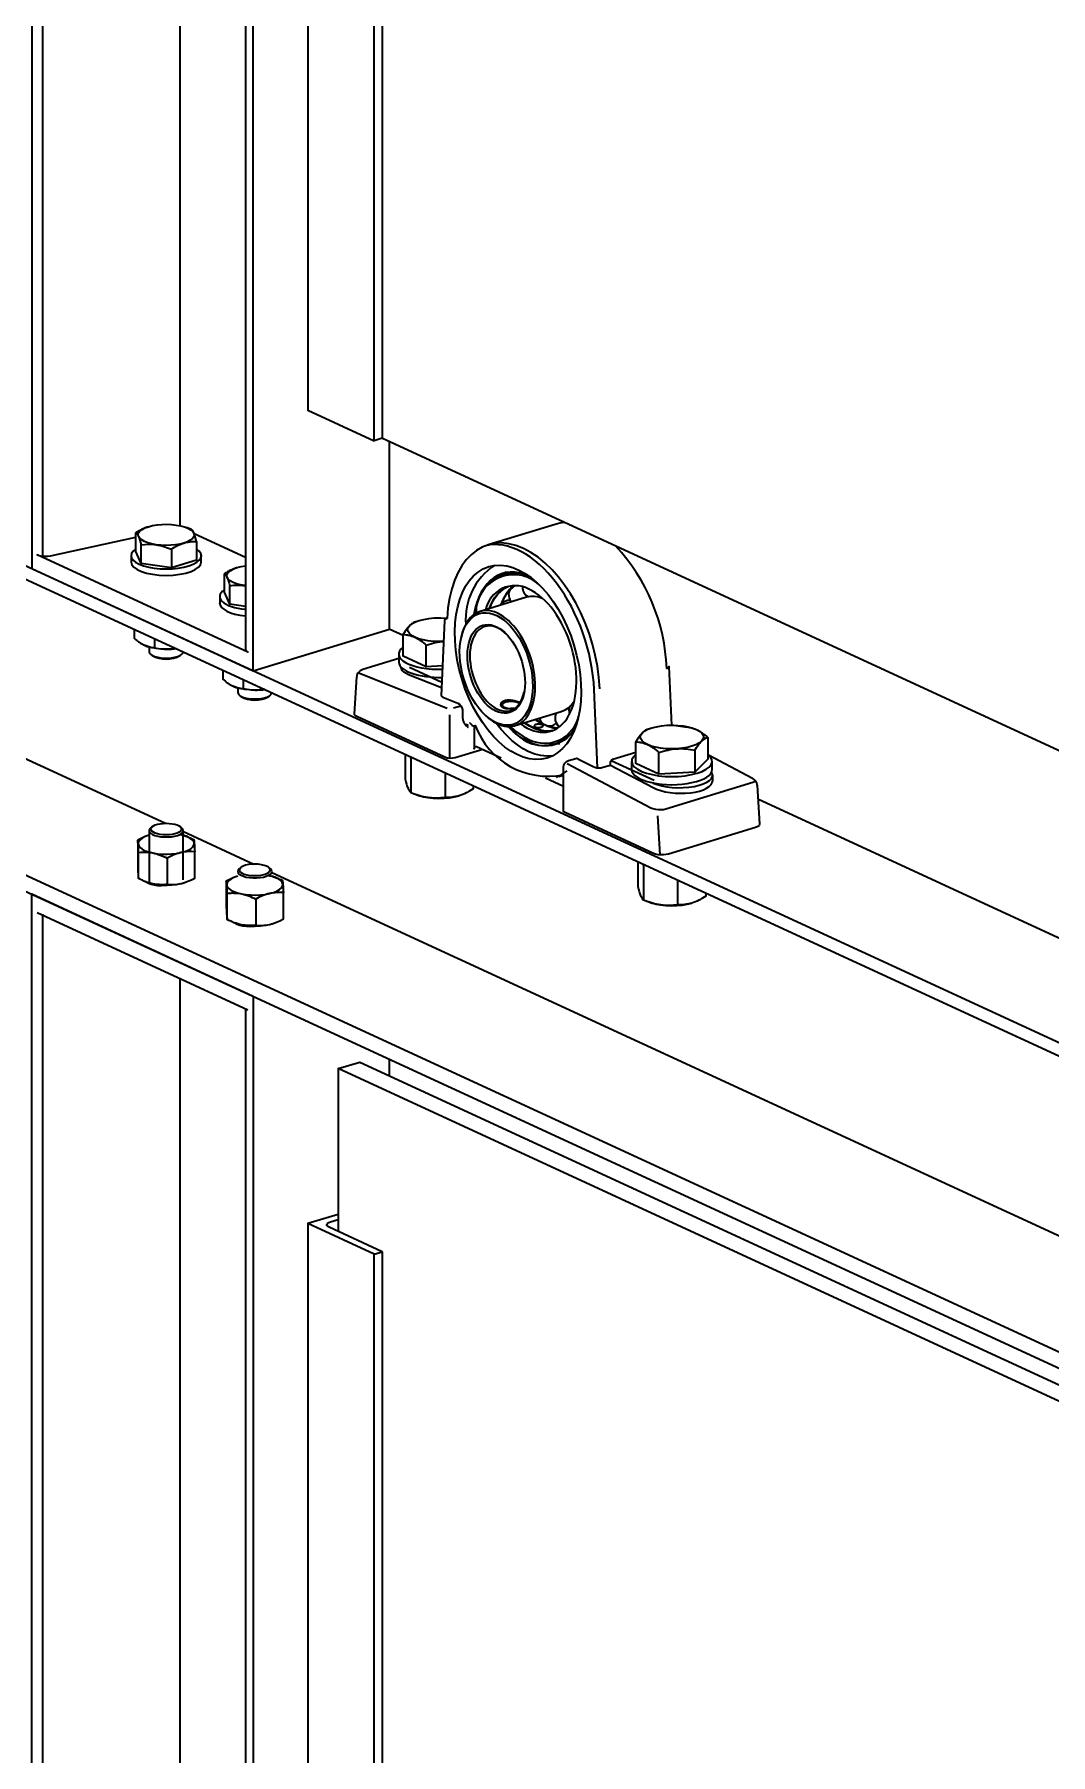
# Model space of a CAD drawing. Header units: millimetres. Extents: x -8400 to 8400, y -5940 to 5940.
# Drawn here: x 4394.8 to 4638.5, y 2779.2 to 3191.5 of the extents above; entities that cross this region are included whole.
import ezdxf

# ---------------------------------------------------------------- set-up
doc = ezdxf.new("R2010")
doc.units = ezdxf.units.MM
doc.layers.add('粗实线层', color=7, linetype='Continuous', lineweight=35)

msp = doc.modelspace()

# ---------------------------------------------------------------- linework, layer by layer
at = {"layer": '粗实线层', "linetype": 'Continuous', "lineweight": 35}
for points in [[(5429.862, 2583.777), (5429.862, 2585.675), (3411.605, 3516.682), (3427.906, 3521.663)], [(3411.605, 3516.682), (3411.605, 3514.785), (3411.713, 3514.052), (3412.025, 3513.466), (3412.506, 3513.091), (5429.848, 2582.505)], [(3458.919, 3448.598), (4426.231, 3002.383)], [(4396.833, 3066.409), (4396.833, 3448.547)], [(3415.693, 3444.608), (3413.26, 3443.409), (3412.732, 3443.055), (3412.27, 3442.552), (3411.911, 3441.941), (3411.683, 3441.27), (3411.605, 3440.592), (3411.605, 3438.695), (5429.862, 2507.687), (5429.862, 2509.585)], [(3412.133, 3442.351), (5430.389, 2511.343)], [(4429.723, 3433.064), (4429.723, 3073.717)], [(4445.431, 3425.82), (4445.431, 3044.022), (4445.576, 3043.704), (4445.997, 3043.424), (4395.47, 3066.732), (4395.993, 3066.55), (4396.63, 3066.431), (4397.331, 3066.383), (4398.039, 3066.411), (4398.699, 3066.511), (4419.163, 3070.99)], [(4460.342, 3374.362), (4460.342, 3101.407), (4476.275, 3094.057), (4476.275, 3367.012)], [(4478.233, 3367.611), (4478.233, 3094.655), (4476.275, 3094.057)], [(4447.29, 3038.929), (4479.92, 3048.898), (4479.92, 3093.881)], [(4478.241, 3094.651), (4938.353, 2882.405)], [(4422.177, 3073.474), (4421.796, 3073.348), (4421.416, 3073.203), (4421.036, 3073.04), (4420.659, 3072.861), (4420.47, 3072.764), (4420.282, 3072.665), (4420.188, 3072.613), (4420.094, 3072.561), (4420, 3072.508), (4419.906, 3072.454), (4419.533, 3072.23), (4419.163, 3071.996)], [(4420.398, 3064.681), (4419.163, 3067.562), (4419.163, 3071.996), (4419.315, 3071.872), (4419.469, 3071.69), (4419.546, 3071.574), (4419.624, 3071.44), (4419.702, 3071.286), (4419.78, 3071.112), (4419.8, 3071.066), (4419.82, 3071.018), (4419.839, 3070.969), (4419.859, 3070.919), (4419.898, 3070.815), (4419.938, 3070.707), (4420.015, 3070.479), (4420.092, 3070.233), (4420.246, 3069.699), (4420.398, 3069.114)], [(4421.63, 3073.286), (4421.6, 3073.275)], [(4431.705, 3073.103), (4431.223, 3073.286)], [(4445.431, 3066.055), (4433.145, 3071.722)], [(4519.638, 3074.034), (4503.583, 3069.128)], [(4522.02, 3074.456), (4520.811, 3074.315), (4519.638, 3074.034)], [(4427.661, 3068.075), (4428.031, 3068.31), (4428.404, 3068.533), (4428.498, 3068.587), (4428.592, 3068.641), (4428.686, 3068.693), (4428.78, 3068.744), (4428.968, 3068.844), (4429.157, 3068.94), (4429.535, 3069.12), (4429.914, 3069.283), (4430.294, 3069.428), (4430.676, 3069.554), (4431.058, 3069.661), (4431.443, 3069.749), (4431.49, 3069.759), (4431.538, 3069.768), (4431.587, 3069.778), (4431.635, 3069.786), (4431.73, 3069.803), (4431.825, 3069.819), (4432.016, 3069.846), (4432.205, 3069.87), (4432.581, 3069.904), (4432.954, 3069.922), (4433.323, 3069.926), (4433.689, 3069.917), (4433.689, 3065.483), (4427.661, 3063.642)], [(4418.012, 3066.522), (4418.012, 3064.963)], [(4434.84, 3064.963), (4434.84, 3066.522)], [(4443.422, 3063.673), (4443.041, 3063.548), (4442.661, 3063.403), (4442.282, 3063.24), (4441.904, 3063.06), (4441.715, 3062.964), (4441.527, 3062.864), (4441.432, 3062.813), (4441.339, 3062.761), (4441.245, 3062.707), (4441.151, 3062.653), (4440.777, 3062.43), (4440.408, 3062.195)], [(4445.431, 3059.331), (4445.352, 3059.341), (4445.274, 3059.352), (4444.218, 3059.544), (4443.267, 3059.803), (4442.45, 3060.119), (4441.792, 3060.483), (4441.312, 3060.885), (4441.025, 3061.312), (4440.941, 3061.752), (4441.061, 3062.19), (4441.381, 3062.614), (4441.893, 3063.01), (4442.58, 3063.367), (4443.422, 3063.673), (4444.378, 3063.918), (4445.431, 3064.096)], [(4442.874, 3063.486), (4442.845, 3063.475)], [(4441.643, 3054.88), (4440.408, 3057.762), (4440.408, 3062.195), (4440.56, 3062.072), (4440.713, 3061.89), (4440.791, 3061.774), (4440.869, 3061.64), (4440.946, 3061.486), (4441.025, 3061.312), (4441.045, 3061.266), (4441.064, 3061.218), (4441.084, 3061.169), (4441.104, 3061.119), (4441.143, 3061.015), (4441.182, 3060.907), (4441.26, 3060.678), (4441.338, 3060.433), (4441.491, 3059.899), (4441.643, 3059.314), (4442.537, 3059.417), (4443.44, 3059.465), (4443.895, 3059.464), (4444.352, 3059.446), (4444.812, 3059.408), (4445.274, 3059.352), (4445.431, 3059.329)], [(4445.431, 3054.339), (4441.643, 3054.88), (4441.643, 3059.314)], [(4503.873, 3053.819), (4504.46, 3055.211), (4505.169, 3056.441), (4505.991, 3057.494), (4506.916, 3058.356), (4507.933, 3059.018)], [(4503.973, 3053.85), (4504.511, 3055.113), (4505.151, 3056.242), (4505.885, 3057.223), (4506.708, 3058.049), (4507.609, 3058.708), (4508.581, 3059.195)], [(4507.921, 3062.555), (4505.919, 3061.438)], [(4509.968, 3059.34), (4508.939, 3058.488), (4508.025, 3057.412), (4507.239, 3056.127), (4506.594, 3054.65)], [(4439.257, 3056.722), (4439.257, 3055.162)], [(4512.791, 3056.545), (4501.686, 3053.152)], [(4508.811, 3058.525), (4507.933, 3057.361), (4507.191, 3056.057), (4506.652, 3054.808)], [(4516.754, 3056.219), (4515.726, 3056.571), (4514.713, 3056.743), (4513.73, 3056.735), (4512.79, 3056.545)], [(4486.486, 3050.778), (4485.99, 3050.588), (4485.593, 3050.402), (4485.397, 3050.282), (4485.202, 3050.142), (4485.005, 3049.98), (4484.806, 3049.796), (4484.757, 3049.746), (4484.707, 3049.695), (4484.682, 3049.669), (4484.657, 3049.642), (4484.632, 3049.616), (4484.608, 3049.589), (4484.509, 3049.478), (4484.41, 3049.362), (4484.214, 3049.115), (4484.019, 3048.85), (4483.632, 3048.271), (4483.249, 3047.635)], [(4493.085, 3045.976), (4491.769, 3045.941), (4490.456, 3045.991), (4489.186, 3046.127), (4487.998, 3046.343), (4486.929, 3046.633), (4486.009, 3046.989), (4485.268, 3047.399), (4484.729, 3047.851), (4484.406, 3048.332), (4484.311, 3048.826), (4484.445, 3049.318), (4484.806, 3049.796), (4485.382, 3050.241), (4486.156, 3050.643), (4487.103, 3050.988), (4488.195, 3051.266), (4489.4, 3051.469), (4490.68, 3051.59), (4492.238, 3051.623), (4493.78, 3051.535)], [(4493.778, 3051.483), (4493.326, 3051.26), (4493.157, 3050.97), (4492.373, 3032.943), (4492.466, 3032.746), (4492.754, 3032.578), (4496.372, 3031.147), (4496.712, 3030.932), (4497.021, 3030.576), (4497.268, 3030.115), (4497.428, 3029.598), (4497.482, 3029.077), (4497.482, 3027.692), (4497.484, 3027.591), (4497.49, 3027.493), (4497.5, 3027.397), (4497.513, 3027.302), (4497.531, 3027.21), (4497.551, 3027.118), (4497.562, 3027.074), (4497.574, 3027.029), (4497.587, 3026.985), (4497.601, 3026.942), (4497.663, 3026.774), (4497.735, 3026.615), (4497.816, 3026.466), (4497.905, 3026.324), (4497.951, 3026.256), (4498, 3026.189), (4498.051, 3026.124), (4498.103, 3026.061), (4498.21, 3025.939), (4498.321, 3025.823), (4498.435, 3025.71), (4498.551, 3025.601), (4498.61, 3025.548), (4498.669, 3025.494), (4498.699, 3025.468), (4498.728, 3025.441), (4498.743, 3025.428), (4498.758, 3025.415), (4498.773, 3025.402), (4498.788, 3025.388)], [(4418.752, 3048.916), (4418.752, 3046.729), (4419.053, 3046.469), (4419.357, 3046.22), (4419.433, 3046.159), (4419.51, 3046.099), (4419.586, 3046.04), (4419.663, 3045.982), (4419.816, 3045.869), (4419.97, 3045.76), (4420.277, 3045.554), (4420.586, 3045.365), (4420.895, 3045.193), (4421.206, 3045.041), (4421.517, 3044.907), (4421.83, 3044.791), (4421.869, 3044.778), (4421.908, 3044.765), (4421.947, 3044.753), (4421.986, 3044.741), (4422.064, 3044.717), (4422.142, 3044.695), (4422.296, 3044.654), (4422.451, 3044.618), (4422.756, 3044.558), (4423.06, 3044.513), (4423.36, 3044.483), (4423.658, 3044.466)], [(4423.658, 3046.653), (4423.658, 3044.466), (4424.604, 3044.292), (4425.557, 3044.174), (4426.038, 3044.139), (4426.521, 3044.12), (4427.007, 3044.121), (4427.496, 3044.141), (4427.618, 3044.149), (4427.74, 3044.158), (4427.863, 3044.169), (4427.985, 3044.18), (4428.229, 3044.207), (4428.472, 3044.238), (4428.778, 3044.284)], [(4483.228, 3047.372), (4479.916, 3048.899)], [(4488.769, 3039.866), (4483.249, 3042.413), (4483.249, 3047.635), (4483.588, 3047.615), (4483.929, 3047.581), (4484.016, 3047.57), (4484.101, 3047.558), (4484.188, 3047.545), (4484.274, 3047.53), (4484.446, 3047.499), (4484.619, 3047.462), (4484.965, 3047.375), (4485.312, 3047.268), (4485.66, 3047.139), (4486.009, 3046.989), (4486.36, 3046.816), (4486.712, 3046.621), (4486.755, 3046.595), (4486.799, 3046.569), (4486.843, 3046.542), (4486.887, 3046.516), (4486.975, 3046.461), (4487.062, 3046.405), (4487.236, 3046.291), (4487.409, 3046.172), (4487.754, 3045.922), (4488.095, 3045.657), (4488.433, 3045.379), (4488.769, 3045.089)], [(4497.198, 3047.182), (4497.127, 3046.855)], [(4507.983, 3047.735), (4506.939, 3048.598), (4505.866, 3049.221)], [(4428.817, 3044.273), (4428.166, 3044.194), (4427.496, 3044.141), (4426.325, 3044.109), (4425.158, 3044.154), (4424.03, 3044.274), (4422.974, 3044.466), (4422.023, 3044.725), (4421.206, 3045.041)], [(4421.608, 3044.871), (4421.63, 3044.863)], [(4422.332, 3044.63), (4422.332, 3043.506), (4422.422, 3043.186), (4422.686, 3042.881), (4423.114, 3042.602), (4423.687, 3042.364), (4424.379, 3042.174), (4425.161, 3042.044), (4425.998, 3041.977), (4426.854, 3041.977), (4427.691, 3042.044), (4428.473, 3042.174), (4429.166, 3042.364), (4429.739, 3042.602), (4430.167, 3042.881), (4430.431, 3043.186), (4430.521, 3043.506)], [(4482.206, 3042.934), (4482.206, 3040.985)], [(4492.684, 3040.103), (4488.769, 3039.866), (4488.769, 3045.089), (4489.832, 3045.413), (4490.905, 3045.676), (4491.446, 3045.781), (4491.989, 3045.867), (4492.939, 3045.967)], [(4439.997, 3039.116), (4439.997, 3036.929), (4440.298, 3036.67), (4440.602, 3036.42), (4440.678, 3036.359), (4440.754, 3036.299), (4440.831, 3036.24), (4440.907, 3036.182), (4441.061, 3036.069), (4441.214, 3035.96), (4441.522, 3035.754), (4441.83, 3035.565), (4442.14, 3035.393), (4442.45, 3035.24), (4442.762, 3035.107), (4443.075, 3034.991), (4443.114, 3034.978), (4443.153, 3034.965), (4443.192, 3034.953), (4443.231, 3034.941), (4443.309, 3034.917), (4443.386, 3034.895), (4443.541, 3034.854), (4443.695, 3034.818), (4444.001, 3034.758), (4444.304, 3034.713), (4444.605, 3034.683), (4444.904, 3034.666)], [(4482.207, 3041.862), (4473.586, 3039.229), (4473.253, 3039.107), (4472.949, 3038.936), (4472.653, 3038.695), (4472.4, 3038.4), (4472.237, 3038.122), (4472.139, 3037.818), (4472.122, 3037.678), (4472.122, 3037.534)], [(4472.458, 3038.479), (4472.755, 3038.331), (4493.805, 3030.012)], [(4482.743, 3039.791), (4482.743, 3039.677)], [(4492.456, 3034.856), (4484.551, 3037.98), (4483.916, 3038.271), (4483.411, 3038.593), (4483.042, 3038.939), (4482.818, 3039.303), (4482.743, 3039.677)], [(4492.513, 3036.152), (4484.786, 3039.717)], [(4450.062, 3034.473), (4449.41, 3034.394), (4448.741, 3034.341), (4447.57, 3034.309), (4446.403, 3034.354), (4445.274, 3034.474), (4444.218, 3034.666), (4443.267, 3034.924), (4442.45, 3035.24)], [(4442.853, 3035.071), (4442.874, 3035.063)], [(4443.577, 3034.83), (4443.577, 3033.706)], [(4444.904, 3036.853), (4444.904, 3034.666), (4445.849, 3034.492), (4446.802, 3034.374), (4447.283, 3034.338), (4447.766, 3034.32), (4448.252, 3034.321), (4448.741, 3034.341), (4448.862, 3034.349), (4448.985, 3034.358), (4449.107, 3034.368), (4449.23, 3034.38), (4449.474, 3034.406), (4449.717, 3034.438), (4450.023, 3034.484)], [(4502.323, 3020.106), (4495.721, 3018.089), (4495.14, 3017.973), (4494.486, 3017.951), (4493.859, 3018.023), (4493.353, 3018.18), (4472.114, 3027.978), (4471.795, 3028.166), (4471.601, 3028.378), (4471.545, 3028.601), (4472.09, 3037.497)], [(4529.822, 3015.69), (4529.039, 3034.444)], [(4495.264, 3030.031), (4497.026, 3030.569)], [(4511.142, 3031.293), (4511.087, 3031.319), (4511.007, 3031.355), (4510.922, 3031.39), (4510.832, 3031.426), (4510.738, 3031.462), (4510.689, 3031.479), (4510.64, 3031.496), (4510.59, 3031.514), (4510.539, 3031.531), (4510.435, 3031.564), (4510.328, 3031.596), (4510.217, 3031.627), (4510.104, 3031.658), (4510.076, 3031.665), (4510.047, 3031.672), (4510.018, 3031.679), (4509.988, 3031.687), (4509.93, 3031.701), (4509.871, 3031.714), (4509.752, 3031.739), (4509.632, 3031.763), (4509.511, 3031.785), (4509.389, 3031.805), (4509.327, 3031.813), (4509.265, 3031.822), (4509.203, 3031.83), (4509.141, 3031.837), (4509.017, 3031.85), (4508.894, 3031.86), (4508.772, 3031.867), (4508.651, 3031.872), (4508.53, 3031.873), (4508.41, 3031.871), (4508.351, 3031.87), (4508.291, 3031.867), (4508.233, 3031.863), (4508.175, 3031.859), (4508.062, 3031.847), (4507.951, 3031.833), (4507.843, 3031.815), (4507.738, 3031.793), (4507.687, 3031.782), (4507.636, 3031.769), (4507.611, 3031.762), (4507.585, 3031.756), (4507.561, 3031.748), (4507.537, 3031.741), (4507.442, 3031.71), (4507.352, 3031.676), (4507.266, 3031.639), (4507.185, 3031.599), (4507.108, 3031.556), (4507.036, 3031.511), (4506.969, 3031.463), (4506.907, 3031.413), (4506.851, 3031.361), (4506.801, 3031.308), (4506.756, 3031.252), (4506.717, 3031.196), (4506.708, 3031.182), (4506.699, 3031.167), (4506.691, 3031.152), (4506.683, 3031.138), (4506.668, 3031.108), (4506.655, 3031.079), (4506.634, 3031.019), (4506.618, 3030.96), (4506.608, 3030.9), (4506.605, 3030.84), (4506.605, 3030.81), (4506.607, 3030.78), (4506.61, 3030.75), (4506.615, 3030.72), (4506.63, 3030.661), (4506.65, 3030.604), (4506.677, 3030.548), (4506.709, 3030.493), (4506.747, 3030.439), (4506.791, 3030.388), (4506.815, 3030.362), (4506.841, 3030.337), (4506.868, 3030.313), (4506.896, 3030.289), (4506.957, 3030.244), (4507.023, 3030.201), (4507.095, 3030.16), (4507.171, 3030.123), (4507.253, 3030.088), (4507.338, 3030.056), (4507.427, 3030.027), (4507.52, 3030.001), (4507.618, 3029.978), (4507.719, 3029.958), (4507.745, 3029.954), (4507.771, 3029.95), (4507.798, 3029.946), (4507.824, 3029.942), (4507.878, 3029.934), (4507.932, 3029.928), (4508.043, 3029.917), (4508.155, 3029.909), (4508.27, 3029.904), (4508.387, 3029.902), (4508.447, 3029.902), (4508.507, 3029.903), (4508.567, 3029.904), (4508.628, 3029.906), (4508.749, 3029.912), (4508.872, 3029.92), (4508.994, 3029.929), (4509.117, 3029.942), (4509.24, 3029.957), (4509.364, 3029.973), (4509.395, 3029.977), (4509.426, 3029.982), (4509.457, 3029.987), (4509.488, 3029.991), (4509.549, 3030.001), (4509.61, 3030.011), (4509.798, 3030.045)], [(4507.129, 3031.053), (4506.821, 3030.793), (4506.659, 3030.605), (4506.605, 3030.409)], [(4511.107, 3031.071), (4510.98, 3031.158), (4510.826, 3031.239), (4510.343, 3031.404), (4509.752, 3031.508), (4509.105, 3031.542), (4508.461, 3031.503), (4507.876, 3031.394), (4507.402, 3031.225), (4507.083, 3031.011), (4506.945, 3030.772), (4507.002, 3030.528), (4507.249, 3030.301), (4507.662, 3030.111), (4508.207, 3029.976), (4508.833, 3029.907)], [(4521.15, 3029.185), (4522.036, 3029.553), (4522.855, 3030.095), (4523.598, 3030.804), (4524.254, 3031.67)], [(4494.415, 3017.954), (4494.415, 3028.403)], [(4498.061, 3026.111), (4498.445, 3026.099), (4498.843, 3025.859)], [(4502.745, 3028.465), (4502.987, 3028.235)], [(4519.04, 3018.541), (4517.669, 3018.471), (4516.258, 3018.615), (4514.821, 3018.972), (4513.371, 3019.539), (4511.997, 3020.264), (4510.634, 3021.167), (4509.294, 3022.241), (4507.988, 3023.475), (4506.726, 3024.86), (4505.519, 3026.385)], [(4510.046, 3025.793), (4521.15, 3029.185)], [(4518.505, 3024.42), (4517.291, 3024.4), (4516.043, 3024.598), (4514.772, 3025.011), (4513.497, 3025.634), (4512.232, 3026.46)], [(4519.14, 3024.634), (4518.062, 3024.495), (4516.946, 3024.539), (4515.804, 3024.763), (4514.646, 3025.166), (4513.486, 3025.744), (4512.334, 3026.49)], [(4514.954, 3027.291), (4516.314, 3026.428), (4517.684, 3025.801), (4519.043, 3025.42), (4520.372, 3025.29)], [(4515.087, 3027.132), (4516.066, 3026.557), (4517.904, 3025.688), (4519.773, 3025.141)], [(4500.289, 3025.742), (4500.289, 3020.265), (4500.36, 3020.621), (4500.554, 3020.817), (4500.82, 3020.8), (4506.763, 3018.057)], [(4541.757, 3024.863), (4541.36, 3024.676), (4541.165, 3024.556), (4540.969, 3024.417), (4540.772, 3024.255), (4540.574, 3024.07), (4540.524, 3024.02), (4540.475, 3023.97), (4540.449, 3023.944), (4540.425, 3023.918), (4540.4, 3023.891), (4540.375, 3023.863), (4540.276, 3023.753), (4540.178, 3023.636), (4539.981, 3023.39), (4539.787, 3023.126), (4539.4, 3022.546), (4539.017, 3021.909)], [(4544.536, 3014.141), (4539.017, 3016.687), (4539.017, 3021.909), (4539.355, 3021.89), (4539.697, 3021.856), (4539.783, 3021.845), (4539.869, 3021.833), (4539.955, 3021.819), (4540.041, 3021.805), (4540.214, 3021.773), (4540.387, 3021.737), (4540.732, 3021.649), (4541.08, 3021.542), (4541.427, 3021.414), (4541.777, 3021.263), (4542.128, 3021.091), (4542.479, 3020.896), (4542.523, 3020.87), (4542.567, 3020.844), (4542.611, 3020.817), (4542.655, 3020.791), (4542.743, 3020.736), (4542.83, 3020.681), (4543.004, 3020.566), (4543.177, 3020.447), (4543.521, 3020.197), (4543.862, 3019.933), (4544.201, 3019.654), (4544.536, 3019.364)], [(4542.254, 3025.052), (4541.757, 3024.863)], [(4546.448, 3025.865), (4546.997, 3025.887), (4547.544, 3025.888), (4548.087, 3025.868), (4548.628, 3025.828), (4549.701, 3025.694), (4550.764, 3025.499), (4551.102, 3025.479), (4551.444, 3025.445), (4551.53, 3025.434), (4551.616, 3025.422), (4551.702, 3025.408), (4551.788, 3025.394), (4551.961, 3025.362), (4552.133, 3025.326), (4552.48, 3025.239), (4552.826, 3025.131), (4553.175, 3025.003), (4553.524, 3024.853), (4553.874, 3024.68), (4554.226, 3024.485), (4554.27, 3024.459), (4554.314, 3024.433), (4554.358, 3024.406), (4554.402, 3024.379), (4554.489, 3024.325), (4554.577, 3024.269), (4554.751, 3024.155), (4554.924, 3024.036), (4555.269, 3023.786), (4555.609, 3023.521), (4555.948, 3023.243), (4556.284, 3022.952)], [(4553.071, 3025.043), (4553.047, 3025.052)], [(4553.17, 3019.885), (4553.553, 3020.522), (4553.94, 3021.102), (4554.135, 3021.367), (4554.331, 3021.613), (4554.528, 3021.839), (4554.726, 3022.046), (4554.776, 3022.094), (4554.826, 3022.14), (4554.851, 3022.164), (4554.876, 3022.186), (4554.901, 3022.208), (4554.925, 3022.23), (4555.024, 3022.314), (4555.123, 3022.393), (4555.319, 3022.533), (4555.514, 3022.652), (4555.901, 3022.835), (4556.284, 3022.952), (4556.284, 3017.73), (4553.17, 3014.663)], [(4483.712, 3018.951), (4483.712, 3012.989), (4483.883, 3012.33), (4484.055, 3011.729), (4484.142, 3011.454), (4484.23, 3011.197), (4484.318, 3010.959), (4484.406, 3010.741), (4484.428, 3010.691), (4484.45, 3010.641), (4484.461, 3010.617), (4484.473, 3010.593), (4484.484, 3010.569), (4484.495, 3010.546), (4484.539, 3010.456), (4484.583, 3010.373), (4484.67, 3010.222), (4484.757, 3010.091), (4484.93, 3009.887), (4485.1, 3009.748)], [(4485.1, 3018.008), (4485.012, 3018.357)], [(4485.628, 3018.077), (4485.1, 3018.008), (4485.1, 3009.748), (4486.107, 3009.344), (4487.122, 3009), (4487.634, 3008.855), (4488.148, 3008.728), (4488.666, 3008.622), (4489.186, 3008.537), (4490.456, 3008.401), (4491.769, 3008.35), (4493.085, 3008.387), (4494.365, 3008.507), (4495.57, 3008.71), (4496.663, 3008.988)], [(4518.221, 3021.32), (4520.758, 3021.521)], [(4532.919, 3016.344), (4532.902, 3016.741), (4532.973, 3017.166), (4533.199, 3017.53), (4533.521, 3017.736), (4539.017, 3019.415)], [(4568.074, 3011.478), (4568.083, 3011.571), (4568.085, 3011.663), (4568.027, 3011.978), (4567.896, 3012.277), (4567.747, 3012.517), (4567.571, 3012.732), (4567.369, 3012.917), (4567.146, 3013.073), (4567.079, 3013.113), (4567.01, 3013.151), (4556.45, 3018.72)], [(4493.272, 3014.541), (4493.272, 3008.579), (4492.267, 3008.463), (4491.253, 3008.41), (4490.74, 3008.411), (4490.226, 3008.431), (4489.967, 3008.449), (4489.707, 3008.473), (4489.642, 3008.479), (4489.577, 3008.487), (4489.512, 3008.495), (4489.446, 3008.502), (4489.316, 3008.519), (4489.186, 3008.537), (4487.741, 3008.813), (4486.486, 3009.199), (4485.947, 3009.405)], [(4519.888, 3013.427), (4521.273, 3014.081), (4522.573, 3014.95)], [(4520.548, 3013.604), (4521.656, 3013.943)], [(4522.524, 3016.703), (4542.645, 3006.091), (4543.126, 3005.894), (4543.706, 3005.751), (4544.347, 3005.671), (4545.004, 3005.66), (4545.634, 3005.719), (4546.194, 3005.844), (4567.077, 3012.224), (4567.448, 3012.365), (4567.733, 3012.536)], [(4533.112, 3017.425), (4543.373, 3012.691)], [(4537.974, 3017.209), (4537.974, 3015.259)], [(4557.327, 3015.259), (4557.327, 3017.209)], [(4557.442, 3012.652), (4557.442, 3013.929)], [(4500.054, 3011.413), (4500.054, 3010.651), (4499.638, 3010.387), (4499.218, 3010.136), (4499.112, 3010.075), (4499.007, 3010.015), (4498.901, 3009.957), (4498.795, 3009.899), (4498.584, 3009.786), (4498.371, 3009.678), (4497.946, 3009.476), (4497.519, 3009.293), (4497.092, 3009.13), (4496.663, 3008.988), (4496.232, 3008.867), (4495.8, 3008.768), (4495.746, 3008.757), (4495.692, 3008.747), (4495.638, 3008.736), (4495.584, 3008.726), (4495.476, 3008.708), (4495.369, 3008.69), (4495.155, 3008.659), (4494.942, 3008.633), (4494.519, 3008.595), (4494.1, 3008.574), (4493.684, 3008.57), (4493.272, 3008.579)], [(4521.656, 3011.188), (4517.368, 3013.166)], [(4497.279, 3009.199), (4497.312, 3009.211)], [(4655.852, 2967.742), (4568.278, 3008.139)], [(4423.057, 3001.574), (4422.683, 3001.256), (4422.42, 3000.951), (4422.332, 3000.631), (4422.423, 3000.312), (4422.688, 3000.007), (4423.116, 2999.729), (4423.689, 2999.49), (4424.381, 2999.302), (4425.162, 2999.172), (4425.999, 2999.105), (4426.854, 2999.105), (4427.69, 2999.172), (4428.472, 2999.302), (4429.164, 2999.49), (4429.737, 2999.729), (4430.165, 3000.007), (4430.43, 3000.312), (4430.521, 3000.631), (4430.433, 3000.95), (4430.17, 3001.256)], [(4430.17, 3001.256), (4429.796, 3001.574)], [(4544.849, 2994.813), (4544.304, 3004.213)], [(4422.332, 2999.509), (4421.4, 2999.185), (4420.648, 2998.8), (4420.101, 2998.368), (4419.781, 2997.906), (4419.698, 2997.43), (4419.834, 2996.993), (4420.17, 2996.571), (4420.697, 2996.177), (4421.398, 2995.824), (4422.251, 2995.522), (4423.232, 2995.279), (4424.308, 2995.105), (4425.451, 2995.003), (4426.622, 2994.978), (4427.787, 2995.028), (4428.911, 2995.155), (4429.96, 2995.353), (4430.901, 2995.616), (4431.706, 2995.936), (4432.351, 2996.304), (4432.816, 2996.709), (4433.087, 2997.137), (4433.155, 2997.577), (4433.015, 2998.022), (4432.667, 2998.451), (4432.123, 2998.85), (4431.4, 2999.207), (4430.521, 2999.509)], [(4422.332, 3000.634), (4422.332, 2987.874)], [(4429.621, 2999.728), (4430.056, 2999.63), (4430.492, 2999.513), (4430.546, 2999.497), (4430.601, 2999.48), (4430.656, 2999.464), (4430.71, 2999.447), (4430.819, 2999.412), (4430.927, 2999.377), (4431.143, 2999.303), (4431.357, 2999.225), (4431.784, 2999.057), (4432.207, 2998.877), (4432.626, 2998.683), (4433.042, 2998.478), (4433.07, 2998.35), (4433.098, 2998.164), (4433.112, 2998.046), (4433.126, 2997.909), (4433.141, 2997.753), (4433.155, 2997.577), (4433.158, 2997.53), (4433.162, 2997.482), (4433.166, 2997.432), (4433.17, 2997.381), (4433.176, 2997.276), (4433.183, 2997.167), (4433.198, 2996.936), (4433.212, 2996.689), (4433.24, 2996.15), (4433.267, 2995.561)], [(4430.521, 2988.796), (4430.521, 3000.634)], [(4430.551, 3000.39), (4447.454, 2992.593)], [(4431.445, 2999.192), (4431.223, 2999.277)], [(4426.652, 2987.735), (4426.236, 2987.699), (4425.816, 2987.675), (4425.394, 2987.665), (4424.967, 2987.671), (4424.753, 2987.68), (4424.537, 2987.693), (4424.428, 2987.701), (4424.32, 2987.71), (4424.265, 2987.716), (4424.211, 2987.721), (4424.156, 2987.727), (4424.101, 2987.733), (4423.666, 2987.792), (4423.232, 2987.871), (4422.799, 2987.968), (4422.367, 2988.084), (4421.937, 2988.218), (4421.508, 2988.369), (4421.294, 2988.45), (4421.08, 2988.536), (4420.974, 2988.581), (4420.867, 2988.626), (4420.76, 2988.671), (4420.653, 2988.719), (4420.23, 2988.914), (4419.811, 2989.121), (4419.811, 2995.415), (4420.23, 2995.451), (4420.653, 2995.475), (4420.76, 2995.479), (4420.867, 2995.482), (4420.974, 2995.484), (4421.08, 2995.485), (4421.294, 2995.484), (4421.508, 2995.479), (4421.937, 2995.456), (4422.367, 2995.416), (4422.799, 2995.357), (4423.232, 2995.279), (4423.666, 2995.182), (4424.101, 2995.065), (4424.156, 2995.048), (4424.211, 2995.032), (4424.265, 2995.016), (4424.32, 2994.999), (4424.428, 2994.964), (4424.537, 2994.929), (4424.753, 2994.855), (4424.967, 2994.776), (4425.394, 2994.609), (4425.816, 2994.428), (4426.236, 2994.234), (4426.652, 2994.029)], [(4539.479, 2993.226), (4539.479, 2987.264), (4539.65, 2986.605), (4539.823, 2986.004), (4539.91, 2985.728), (4539.997, 2985.471), (4540.085, 2985.233), (4540.173, 2985.016), (4540.196, 2984.965), (4540.218, 2984.916), (4540.229, 2984.892), (4540.24, 2984.867), (4540.251, 2984.844), (4540.262, 2984.821), (4540.306, 2984.731), (4540.35, 2984.647), (4540.438, 2984.497), (4540.525, 2984.366), (4540.697, 2984.162), (4540.868, 2984.023)], [(4443.577, 2989.709), (4442.645, 2989.384), (4441.893, 2989), (4441.347, 2988.568), (4441.026, 2988.106), (4440.943, 2987.63), (4441.079, 2987.193), (4441.415, 2986.771), (4441.942, 2986.377), (4442.642, 2986.024), (4443.496, 2985.722), (4444.476, 2985.48), (4445.554, 2985.305), (4446.695, 2985.203), (4447.867, 2985.177), (4449.032, 2985.228), (4450.156, 2985.355), (4451.204, 2985.552), (4452.146, 2985.816), (4452.951, 2986.136), (4453.596, 2986.504), (4454.061, 2986.909), (4454.331, 2987.337), (4454.4, 2987.777), (4454.259, 2988.222), (4453.912, 2988.651), (4453.368, 2989.05), (4452.645, 2989.406), (4451.765, 2989.709)], [(4444.302, 2991.773), (4443.928, 2991.456), (4443.665, 2991.15), (4443.577, 2990.831), (4443.667, 2990.512), (4443.932, 2990.207), (4444.361, 2989.929), (4444.934, 2989.69), (4445.625, 2989.502), (4446.407, 2989.372), (4447.243, 2989.305), (4448.099, 2989.305), (4448.935, 2989.372), (4449.717, 2989.502), (4450.409, 2989.69), (4450.981, 2989.929), (4451.41, 2990.207), (4451.675, 2990.512), (4451.765, 2990.831), (4451.678, 2991.15), (4451.415, 2991.456), (4451.04, 2991.773)], [(4450.866, 2989.928), (4451.301, 2989.83), (4451.736, 2989.713), (4451.791, 2989.697), (4451.846, 2989.68), (4451.9, 2989.664), (4451.955, 2989.647), (4452.063, 2989.613), (4452.172, 2989.577), (4452.388, 2989.503), (4452.602, 2989.425), (4453.029, 2989.257), (4453.451, 2989.077), (4453.871, 2988.883), (4454.287, 2988.678), (4454.314, 2988.55), (4454.343, 2988.364), (4454.357, 2988.245), (4454.371, 2988.109), (4454.385, 2987.953), (4454.4, 2987.777), (4454.404, 2987.73), (4454.407, 2987.681), (4454.41, 2987.632), (4454.414, 2987.581), (4454.421, 2987.476), (4454.429, 2987.367), (4454.443, 2987.136), (4454.457, 2986.889), (4454.485, 2986.351), (4454.513, 2985.761)], [(4451.743, 2990.615), (5424.763, 2541.767)], [(4452.69, 2989.392), (4452.468, 2989.476)], [(4540.868, 2992.283), (4540.78, 2992.632)], [(4541.396, 2992.351), (4540.868, 2992.283), (4540.868, 2984.023), (4541.875, 2983.619), (4542.89, 2983.276), (4543.402, 2983.13), (4543.916, 2983.003), (4544.433, 2982.897), (4544.954, 2982.811), (4546.223, 2982.676), (4547.537, 2982.625), (4548.853, 2982.661), (4550.133, 2982.782), (4551.338, 2982.985), (4552.43, 2983.263)], [(4447.29, 2571.004), (4394.178, 2595.504), (4394.178, 2985.441), (4447.29, 2960.941), (4447.29, 2571.004), (4479.92, 2580.974), (4479.92, 2625.956)], [(4421.408, 2988.407), (4421.63, 2988.322)], [(4427.182, 2987.584), (4426.249, 2987.456), (4425.321, 2987.402), (4424.425, 2987.426), (4423.588, 2987.525), (4422.834, 2987.698), (4422.185, 2987.938), (4421.486, 2988.377)], [(4423.232, 2987.871), (4424.308, 2987.696), (4425.451, 2987.594), (4426.622, 2987.569), (4427.787, 2987.62), (4428.911, 2987.746), (4429.96, 2987.944), (4430.622, 2988.119), (4431.223, 2988.322), (4431.366, 2988.376)], [(4447.897, 2977.935), (4447.481, 2977.899), (4447.061, 2977.875), (4446.638, 2977.865), (4446.212, 2977.871), (4445.997, 2977.88), (4445.781, 2977.892), (4445.673, 2977.901), (4445.564, 2977.91), (4445.51, 2977.916), (4445.456, 2977.921), (4445.401, 2977.927), (4445.347, 2977.933), (4444.911, 2977.992), (4444.476, 2978.071), (4444.043, 2978.168), (4443.612, 2978.284), (4443.182, 2978.418), (4442.752, 2978.569), (4442.539, 2978.65), (4442.325, 2978.736), (4442.218, 2978.78), (4442.111, 2978.826), (4442.005, 2978.871), (4441.898, 2978.919), (4441.475, 2979.114), (4441.056, 2979.32), (4441.056, 2985.615), (4441.475, 2985.651), (4441.898, 2985.675), (4442.005, 2985.679), (4442.111, 2985.682), (4442.218, 2985.684), (4442.325, 2985.685), (4442.539, 2985.684), (4442.752, 2985.679), (4443.182, 2985.656), (4443.612, 2985.616), (4444.043, 2985.557), (4444.476, 2985.48), (4444.911, 2985.382), (4445.347, 2985.265), (4445.401, 2985.249), (4445.456, 2985.232), (4445.51, 2985.216), (4445.564, 2985.198), (4445.673, 2985.164), (4445.781, 2985.129), (4445.997, 2985.054), (4446.212, 2984.976), (4446.638, 2984.809), (4447.061, 2984.628), (4447.481, 2984.434), (4447.897, 2984.229)], [(4549.039, 2988.816), (4549.039, 2982.854), (4548.035, 2982.738), (4547.02, 2982.685), (4546.508, 2982.686), (4545.993, 2982.706), (4545.735, 2982.724), (4545.475, 2982.748), (4545.41, 2982.755), (4545.344, 2982.762), (4545.279, 2982.769), (4545.214, 2982.777), (4545.084, 2982.793), (4544.954, 2982.811), (4543.509, 2983.088), (4542.254, 2983.474), (4541.715, 2983.679)], [(4555.821, 2985.687), (4555.821, 2984.926), (4555.406, 2984.662), (4554.986, 2984.411), (4554.88, 2984.35), (4554.774, 2984.29), (4554.669, 2984.231), (4554.563, 2984.173), (4554.351, 2984.061), (4554.139, 2983.953), (4553.714, 2983.751), (4553.287, 2983.568), (4552.859, 2983.405), (4552.43, 2983.263), (4552, 2983.142), (4551.567, 2983.043), (4551.513, 2983.032), (4551.459, 2983.021), (4551.405, 2983.011), (4551.351, 2983.001), (4551.243, 2982.982), (4551.136, 2982.965), (4550.922, 2982.934), (4550.709, 2982.908), (4550.287, 2982.869), (4549.868, 2982.849), (4549.452, 2982.844), (4549.039, 2982.854)], [(4445.997, 2957.638), (4395.47, 2980.946)], [(4553.047, 2983.474), (4553.08, 2983.486)], [(4396.833, 2598.485), (4396.833, 2980.623)], [(4442.652, 2978.607), (4442.874, 2978.522)], [(4448.427, 2977.784), (4447.494, 2977.655), (4446.566, 2977.602), (4445.671, 2977.626), (4444.833, 2977.725), (4444.079, 2977.898), (4443.429, 2978.138), (4442.731, 2978.576)], [(4443.577, 2978.262), (4443.577, 2978.074)], [(4444.476, 2978.071), (4445.554, 2977.896), (4446.695, 2977.794), (4447.867, 2977.769), (4449.032, 2977.82), (4450.156, 2977.946), (4451.204, 2978.144), (4451.867, 2978.319), (4452.468, 2978.522), (4452.611, 2978.576)], [(4429.723, 2965.14), (4429.723, 2605.793)], [(4445.431, 2957.896), (4445.431, 2576.098), (4445.576, 2575.78), (4445.997, 2575.499), (4395.47, 2598.808), (4395.993, 2598.626), (4396.63, 2598.506), (4397.331, 2598.459), (4398.039, 2598.486), (4398.699, 2598.587), (4419.163, 2603.065)], [(4467.611, 2943.58), (4472.831, 2945.175), (4937.333, 2730.904)], [(4938.353, 2726.43), (4467.611, 2943.58), (4467.611, 2904.582)], [(4479.92, 2941.903), (4479.92, 2945.888)], [(4467.611, 2908.659), (4460.342, 2906.439)], [(4478.233, 2899.687), (4465.486, 2905.566), (4465.141, 2905.777), (4464.952, 2906.014), (4464.933, 2906.261), (4465.085, 2906.502), (4465.398, 2906.72), (4465.851, 2906.9), (4467.611, 2907.438)], [(4476.275, 2899.088), (4460.342, 2906.439), (4460.342, 2633.482), (4476.275, 2626.132), (4476.275, 2899.088), (4478.233, 2899.687), (4478.233, 2626.731), (4476.275, 2626.132)]]:
    msp.add_lwpolyline(points, dxfattribs=at)
for points in [[(4394.178, 3453.366), (4394.178, 3063.428), (4447.29, 3038.929), (4447.29, 3428.866)], [(4428.823, 3073.875), (4429.879, 3073.683), (4430.83, 3073.425), (4431.647, 3073.109), (4432.306, 3072.744), (4432.786, 3072.342), (4433.072, 3071.915), (4433.157, 3071.476), (4433.037, 3071.037), (4432.717, 3070.614), (4432.205, 3070.217), (4431.518, 3069.86), (4430.676, 3069.554), (4429.704, 3069.306), (4428.634, 3069.126), (4427.496, 3069.019), (4426.325, 3068.987), (4425.158, 3069.032), (4424.03, 3069.152), (4422.974, 3069.344), (4422.023, 3069.603), (4421.206, 3069.919), (4420.547, 3070.283), (4420.067, 3070.685), (4419.78, 3071.112), (4419.696, 3071.552), (4419.815, 3071.99), (4420.136, 3072.414), (4420.648, 3072.81), (4421.335, 3073.167), (4422.177, 3073.474), (4423.149, 3073.721), (4424.219, 3073.901), (4425.357, 3074.009), (4426.528, 3074.041), (4427.695, 3073.995)], [(4424.03, 3069.152), (4424.145, 3069.135), (4424.261, 3069.117), (4424.377, 3069.097), (4424.493, 3069.076), (4424.724, 3069.031), (4424.954, 3068.981), (4425.411, 3068.869), (4425.866, 3068.739), (4426.768, 3068.434), (4427.661, 3068.075), (4427.661, 3063.642), (4420.398, 3064.681), (4420.398, 3069.114), (4421.292, 3069.217), (4422.195, 3069.265), (4422.65, 3069.264), (4423.107, 3069.246), (4423.567, 3069.208)], [(4514.904, 3025.466), (4514.974, 3025.438), (4515.05, 3025.412), (4515.09, 3025.401), (4515.132, 3025.391), (4515.154, 3025.386), (4515.176, 3025.381), (4515.198, 3025.377), (4515.221, 3025.372), (4515.314, 3025.358), (4515.41, 3025.347), (4515.435, 3025.345), (4515.46, 3025.343), (4515.485, 3025.342), (4515.511, 3025.34), (4515.562, 3025.338), (4515.613, 3025.337), (4515.716, 3025.338), (4515.819, 3025.342), (4515.844, 3025.344), (4515.87, 3025.346), (4515.896, 3025.348), (4515.921, 3025.35), (4515.972, 3025.356), (4516.021, 3025.362), (4516.07, 3025.368), (4516.118, 3025.376), (4516.142, 3025.38), (4516.165, 3025.385), (4516.189, 3025.389), (4516.212, 3025.394), (4516.301, 3025.415), (4516.384, 3025.437), (4516.423, 3025.45), (4516.46, 3025.464), (4516.479, 3025.47), (4516.497, 3025.477), (4516.514, 3025.484), (4516.531, 3025.491), (4516.592, 3025.521), (4516.645, 3025.552), (4516.657, 3025.56), (4516.669, 3025.568), (4516.68, 3025.577), (4516.69, 3025.585), (4516.709, 3025.602), (4516.725, 3025.619), (4516.751, 3025.654), (4516.767, 3025.69), (4516.77, 3025.707), (4516.772, 3025.725), (4516.771, 3025.744), (4516.768, 3025.761), (4516.762, 3025.779), (4516.753, 3025.797), (4516.742, 3025.815), (4516.728, 3025.833), (4516.694, 3025.868), (4516.65, 3025.901), (4516.638, 3025.909), (4516.625, 3025.918), (4516.612, 3025.926), (4516.597, 3025.934), (4516.568, 3025.949), (4516.536, 3025.965), (4516.468, 3025.994), (4516.391, 3026.021), (4516.371, 3026.027), (4516.351, 3026.034), (4516.33, 3026.04), (4516.309, 3026.045), (4516.265, 3026.057), (4516.221, 3026.067), (4516.174, 3026.077), (4516.128, 3026.086), (4516.104, 3026.09), (4516.08, 3026.094), (4516.055, 3026.098), (4516.03, 3026.102), (4515.93, 3026.114), (4515.829, 3026.123), (4515.778, 3026.125), (4515.726, 3026.128), (4515.7, 3026.128), (4515.673, 3026.129), (4515.648, 3026.129), (4515.622, 3026.129), (4515.52, 3026.125), (4515.42, 3026.118), (4515.396, 3026.116), (4515.371, 3026.113), (4515.347, 3026.11), (4515.322, 3026.107), (4515.275, 3026.1), (4515.229, 3026.092), (4515.14, 3026.073), (4515.057, 3026.051), (4515.037, 3026.044), (4515.018, 3026.038), (4514.998, 3026.031), (4514.98, 3026.024), (4514.944, 3026.01), (4514.91, 3025.995), (4514.879, 3025.98), (4514.849, 3025.963), (4514.821, 3025.946), (4514.795, 3025.928), (4514.751, 3025.891), (4514.716, 3025.852), (4514.701, 3025.832), (4514.69, 3025.811), (4514.681, 3025.791), (4514.674, 3025.77), (4514.668, 3025.729), (4514.673, 3025.688), (4514.676, 3025.678), (4514.679, 3025.667), (4514.683, 3025.657), (4514.688, 3025.647), (4514.699, 3025.627), (4514.712, 3025.607), (4514.728, 3025.588), (4514.746, 3025.569), (4514.756, 3025.56), (4514.767, 3025.55), (4514.779, 3025.542), (4514.79, 3025.533), (4514.843, 3025.498)], [(4554.726, 3022.046), (4554.151, 3021.599), (4553.378, 3021.198), (4552.43, 3020.853), (4551.338, 3020.575), (4550.133, 3020.372), (4548.853, 3020.251), (4547.537, 3020.215), (4546.223, 3020.266), (4544.954, 3020.401), (4543.766, 3020.618), (4542.696, 3020.908), (4541.777, 3021.263), (4541.036, 3021.673), (4540.496, 3022.126), (4540.173, 3022.606), (4540.078, 3023.1), (4540.213, 3023.594), (4540.574, 3024.07), (4541.15, 3024.516), (4541.923, 3024.918), (4542.87, 3025.263), (4543.963, 3025.541), (4545.167, 3025.744), (4546.448, 3025.865), (4547.764, 3025.9), (4549.077, 3025.85), (4550.347, 3025.715), (4551.535, 3025.498), (4552.604, 3025.208), (4553.524, 3024.853), (4554.264, 3024.442), (4554.804, 3023.99), (4555.127, 3023.509), (4555.222, 3023.015), (4555.088, 3022.522)], [(4548.853, 3020.251), (4548.99, 3020.259), (4549.129, 3020.265), (4549.197, 3020.268), (4549.266, 3020.27), (4549.335, 3020.272), (4549.403, 3020.273), (4549.678, 3020.276), (4549.952, 3020.274), (4550.495, 3020.254), (4551.036, 3020.214), (4552.108, 3020.08), (4553.17, 3019.885), (4553.17, 3014.663), (4544.536, 3014.141), (4544.536, 3019.364), (4545.6, 3019.688), (4546.673, 3019.95), (4547.213, 3020.055), (4547.757, 3020.141), (4548.303, 3020.207)], [(4433.267, 2995.561), (4432.453, 2995.603), (4431.631, 2995.589), (4431.217, 2995.558), (4430.8, 2995.509), (4430.381, 2995.44), (4429.96, 2995.353), (4429.855, 2995.328), (4429.749, 2995.301), (4429.643, 2995.274), (4429.538, 2995.246), (4429.328, 2995.184), (4429.118, 2995.119), (4428.701, 2994.976), (4428.287, 2994.815), (4427.465, 2994.449), (4426.652, 2994.029), (4426.652, 2987.735), (4427.467, 2987.693), (4428.289, 2987.707), (4428.703, 2987.739), (4429.119, 2987.788), (4429.538, 2987.856), (4429.96, 2987.944), (4430.065, 2987.969), (4430.171, 2987.995), (4430.276, 2988.022), (4430.382, 2988.051), (4430.592, 2988.112), (4430.801, 2988.177), (4431.218, 2988.321), (4431.633, 2988.482), (4432.454, 2988.848), (4433.267, 2989.267)], [(4444.428, 2991.869), (4444.128, 2991.592), (4443.993, 2991.298), (4444.031, 2990.999), (4444.238, 2990.71), (4444.606, 2990.445), (4445.118, 2990.215), (4445.749, 2990.033), (4446.47, 2989.905), (4447.247, 2989.839), (4448.044, 2989.837), (4448.823, 2989.899), (4449.549, 2990.023), (4450.186, 2990.202), (4450.706, 2990.428), (4451.085, 2990.692), (4451.304, 2990.979), (4451.352, 2991.278), (4451.229, 2991.574), (4450.939, 2991.852), (4450.496, 2992.101), (4449.922, 2992.309), (4449.242, 2992.464), (4448.489, 2992.562), (4447.698, 2992.596), (4446.904, 2992.566), (4446.148, 2992.473), (4445.462, 2992.32), (4444.88, 2992.116)], [(4454.513, 2985.761), (4453.698, 2985.803), (4452.875, 2985.789), (4452.461, 2985.758), (4452.045, 2985.709), (4451.626, 2985.64), (4451.204, 2985.552), (4451.099, 2985.527), (4450.994, 2985.501), (4450.888, 2985.474), (4450.783, 2985.445), (4450.573, 2985.384), (4450.363, 2985.319), (4449.946, 2985.175), (4449.531, 2985.015), (4448.71, 2984.649), (4447.897, 2984.229), (4447.897, 2977.935), (4448.712, 2977.893), (4449.534, 2977.907), (4449.948, 2977.939), (4450.365, 2977.988), (4450.783, 2978.056), (4451.204, 2978.144), (4451.31, 2978.169), (4451.415, 2978.195), (4451.521, 2978.222), (4451.626, 2978.251), (4451.837, 2978.312), (4452.046, 2978.377), (4452.463, 2978.521), (4452.877, 2978.682), (4453.699, 2979.048), (4454.513, 2979.467)]]:
    msp.add_lwpolyline(points, close=True, dxfattribs=at)
for points in [[(4433.689, 3069.917), (4433.537, 3070.503), (4433.384, 3071.037), (4433.307, 3071.282), (4433.229, 3071.51), (4433.151, 3071.722), (4433.072, 3071.915, 0.1136626), (4432.455, 3072.798), (4431.704, 3073.103)], [(4547.618, 3025.885), (4547.029, 3039.978), (4546.871, 3039.729), (4546.407, 3039.516, 0.1802587), (4534.219, 3068.829)], [(4509.406, 3059.138, 0.4142177), (4509.109, 3055.581, 0.0164629), (4509.223, 3055.455)], [(4422.683, 3042.883), (4423.057, 3042.566, 0.2481016), (4429.796, 3042.566), (4430.17, 3042.883)], [(4443.928, 3033.083), (4444.302, 3032.766, 0.2480895), (4451.04, 3032.766), (4451.415, 3033.083)], [(4499.136, 3026.493), (4499.151, 3026.487), (4499.206, 3026.454), (4499.297, 3026.387), (4499.412, 3026.278), (4499.54, 3026.133), (4499.643, 3025.993), (4499.753, 3025.826), (4500.022, 3025.717), (4500.519, 3025.801, 0.3684379), (4521.655, 3014.016)], [(4508.994, 3025.593), (4510.422, 3024.325), (4511.887, 3023.28), (4513.371, 3022.472, 0.4970621), (4525.349, 3028.31)], [(4517.751, 3025.777, 0.126129), (4519.003, 3025.834, 0.1105271), (4519.961, 3026.379)], [(4524.497, 3025.293, -0.418318), (4513.371, 3021.878), (4512.095, 3022.556), (4510.83, 3023.403), (4509.589, 3024.415), (4508.38, 3025.58)], [(4568.096, 3011.543), (4568.641, 3002.149), (4568.543, 3001.865), (4568.224, 3001.605), (4567.713, 3001.394), (4546.829, 2995.013), (4546.268, 2994.883), (4545.636, 2994.813), (4544.977, 2994.806), (4544.334, 2994.864), (4543.753, 2994.982), (4543.272, 2995.153), (4522.033, 3004.95), (4521.753, 3005.137), (4521.656, 3005.349), (4521.656, 3015.798, -0.3297746), (4522.847, 3017.408), (4524.609, 3017.946), (4524.871, 3017.966), (4525.148, 3017.873), (4528.767, 3015.964), (4529.161, 3015.81), (4529.644, 3015.71), (4530.169, 3015.674), (4530.685, 3015.705), (4531.14, 3015.801), (4532.919, 3016.344), (4543.137, 3010.955)], [(4421.63, 2999.277), (4421.487, 2999.222), (4421.222, 2999.118), (4420.4, 2998.751), (4419.585, 2998.332), (4419.585, 2992.037), (4419.613, 2991.447), (4419.641, 2990.908), (4419.655, 2990.661), (4419.669, 2990.431), (4419.683, 2990.217), (4419.698, 2990.022, 0.0264969), (4419.811, 2989.121)], [(4419.811, 2995.415), (4419.783, 2996.005), (4419.755, 2996.543), (4419.741, 2996.791), (4419.726, 2997.021), (4419.712, 2997.235), (4419.698, 2997.43, 0.0267589), (4419.585, 2998.332)], [(4442.874, 2989.476), (4442.731, 2989.422), (4442.467, 2989.318), (4441.645, 2988.951), (4440.83, 2988.531), (4440.83, 2982.237), (4440.858, 2981.647), (4440.886, 2981.108), (4440.9, 2980.861), (4440.914, 2980.63), (4440.928, 2980.417), (4440.943, 2980.222, 0.0267589), (4441.056, 2979.32)], [(4441.056, 2985.615), (4441.028, 2986.205), (4441, 2986.743), (4440.985, 2986.991), (4440.971, 2987.221), (4440.957, 2987.435), (4440.943, 2987.63, 0.0261346), (4440.83, 2988.531)]]:
    msp.add_lwpolyline(points, format="xyb", dxfattribs=at)
for centre, radius, start, end in [((4513.624, 3051.361), 15.409, 123.61902, 184.56664), ((4510.165, 3052.83), 9.524, 72.79766, 180.81965), ((4509.715, 3052.952), 9.014, 47.68115, 181.40889), ((4510.066, 3052.119), 7.215, 62.73705, 168.55455), ((4514.353, 3058.935), 2.524, 176.50266, 244.21835), ((4508.82, 3053.363), 2.524, 88.46965, 148.75448), ((4514.35, 3058.939), 2.529, 294.77737, 307.95252), ((4525.495, 3029.31), 2.524, 153.88433, 198.61508), ((4525.504, 3029.295), 2.541, 120.64858, 124.52593), ((4518.265, 3028.248), 2.524, 195.77993, 236.42203), ((4522.178, 3027.586), 2.524, 150.53351, 234.40568), ((4522.174, 3027.574), 2.537, 69.71575, 76.16294), ((4516.87, 3030.262), 9.219, 210.47912, 323.88238)]:
    msp.add_arc(centre, radius, start, end, dxfattribs=at)
for centre, major_axis, ratio, start_param, end_param in [((4512.066, 3041.365), (-8.481, 27.762), 0.5850407, 4.2936948, 7.3102001), ((4426.427, 3066.522), (-8.424, 0), 0.3754473, 5.7541255, 9.9539081), ((4510.759, 3040.966), (-8.481, 27.763), 0.585097, 4.30218, 6.2429873), ((4426.426, 3064.963), (8.413, 0), 0.3754046, 3.1416841, 6.2830466), ((4513.373, 3041.767), (-6.273, 20.519), 0.5851254, 5.800472, 7.1416044), ((4447.686, 3056.724), (8.451, 0.002), 0.3750433, 2.6128148, 4.441554), ((4447.805, 3055.203), (8.579, 0.042), 0.374453, 3.1411716, 4.4291061), ((4513.37, 3041.766), (-5.287, 17.303), 0.5850637, 2.4828227, 5.801825), ((4505.852, 3039.507), (-4.165, 13.648), 0.5858787, 5.8015427, 7.0904034), ((4505.866, 3039.472), (-3.074, 10.061), 0.5850461, 5.8019142, 10.23054), ((4505.865, 3039.473), (-4.18, 13.678), 0.585058, 2.3357991, 5.8017828), ((4491.889, 3042.935), (9.718, 0.001), 0.3752653, 2.673203, 4.7909917), ((4491.865, 3040.978), (-9.644, 0.007), 0.3754654, 0.0001269, 1.6435657), ((4447.671, 3033.705), (4.075, 0), 0.3752591, 3.1410663, 6.2836776), ((4547.65, 3017.209), (9.641, 0), 0.3753824, 2.6729262, 6.7517426), ((4547.65, 3015.259), (-9.644, 0), 0.3753479, 6.28314, 9.4248326), ((4549.39, 3013.926), (8.027, 0.003), 0.3752831, 3.8232614, 6.5303722), ((4549.39, 3012.859), (-8.059, 0.252), 0.4070924, 0.6945096, 3.1549131)]:
    msp.add_ellipse(centre, major_axis=major_axis, ratio=ratio, start_param=start_param, end_param=end_param, dxfattribs=at)
for centre, major_axis, ratio in [((4510.761, 3040.968), (-7.008, 22.935), 0.585049), ((4505.54, 3039.373), (-4.056, 13.275), 0.5850528), ((4505.54, 3039.372), (-3.196, 10.463), 0.5850698), ((4426.426, 3001.013), (3.698, 0), 0.37538)]:
    msp.add_ellipse(centre, major_axis=major_axis, ratio=ratio, dxfattribs=at)

doc.saveas('drawing.dxf')
